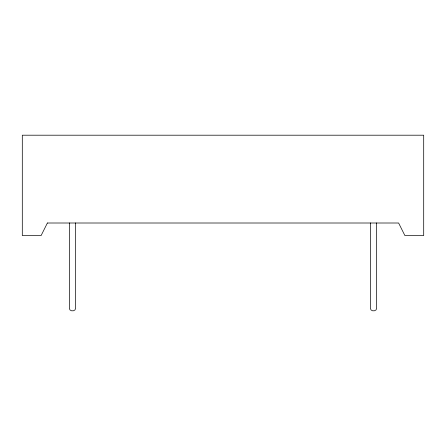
<?xml version="1.0" encoding="UTF-8"?>
<svg xmlns="http://www.w3.org/2000/svg" width="446" height="446" viewBox="0 0 446 446"><rect width="100%" height="100%" fill="white"/><g stroke="black" fill="none" stroke-linecap="round" stroke-linejoin="round"><path stroke-width="0.67" d="M376.658 222.933L376.658 308.303C376.653 311.76 370.397 311.76 370.392 308.303L370.386 222.933M75.614 222.933L75.614 308.303C75.603 311.76 69.347 311.76 69.342 308.303L69.336 222.933M47.388 223.006L41.116 235.549L22.3 235.549L22.3 135.199L423.7 135.199L423.7 235.549L404.884 235.549L398.613 223.006L47.388 223.006"/></g></svg>
